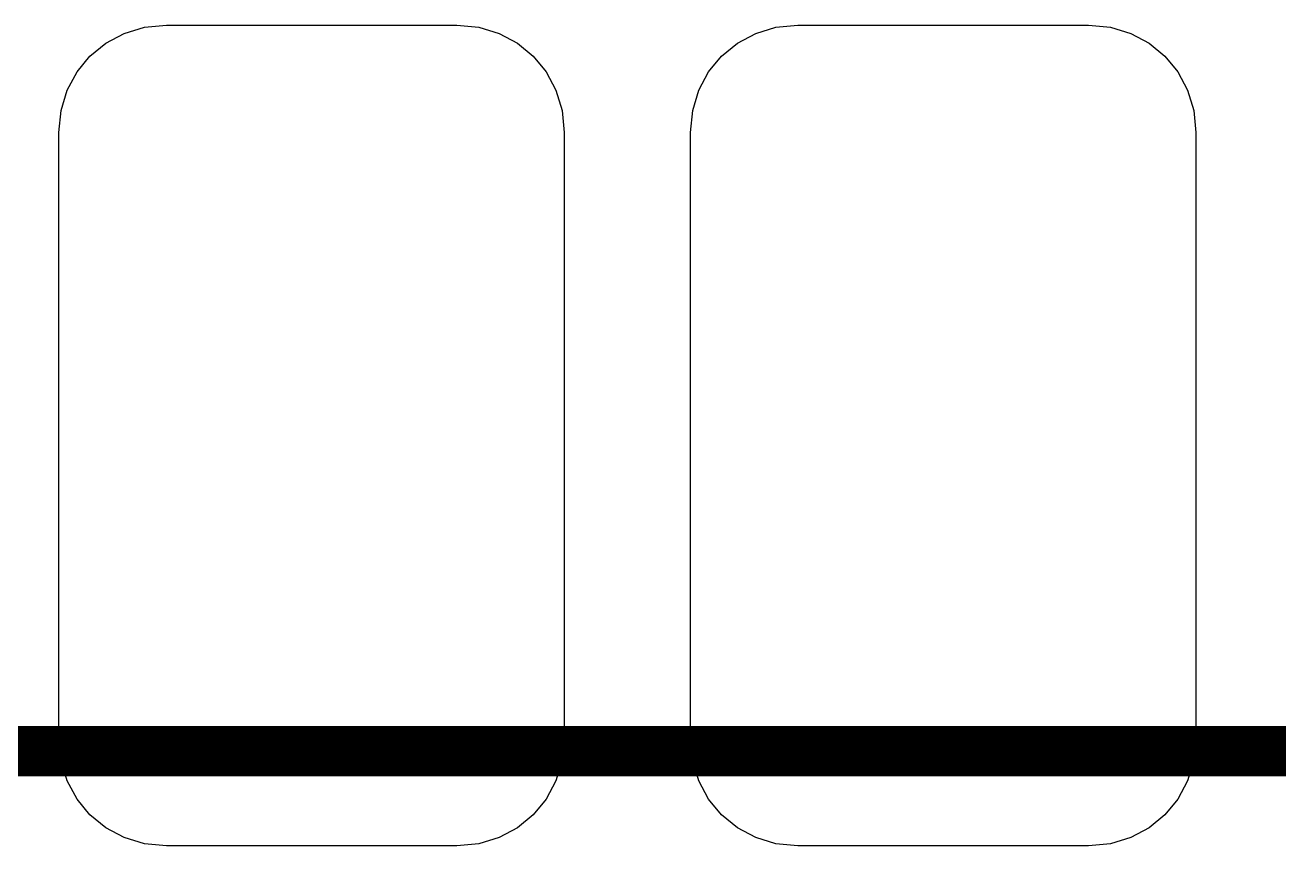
# Model space of a CAD drawing. Header units: inches. Extents: x 15 to 148, y 10 to 111.
# Drawn here: x 138.5177 to 138.9644, y 100.1327 to 100.4252 of the extents above; entities that cross this region are included whole.
import ezdxf

# ---------------------------------------------------------------- set-up
doc = ezdxf.new("R2010")
doc.units = ezdxf.units.IN
doc.header["$MEASUREMENT"] = 0
doc.layers.add('BLK_12AWG', color=7, linetype='Continuous')

# ---------------------------------------------------------------- blocks, each defined once
blk = doc.blocks.new('CEGHSD')
for points in [[(134.8897, 100.66038), (134.8437, 100.66038), (134.84022, 100.66072), (134.83701, 100.66169), (134.83412, 100.66324), (134.83161, 100.66529), (134.82956, 100.6678), (134.82801, 100.67069), (134.82704, 100.6739), (134.8267, 100.67738), (134.8267, 100.77338), (134.82704, 100.77686), (134.82801, 100.78007), (134.82956, 100.78296), (134.83161, 100.78546), (134.83412, 100.78752), (134.83701, 100.78907), (134.84022, 100.79004), (134.8437, 100.79038), (134.8897, 100.79038), (134.89318, 100.79004), (134.89639, 100.78907), (134.89928, 100.78752), (134.90179, 100.78546), (134.90384, 100.78296), (134.90539, 100.78007), (134.90636, 100.77686), (134.9067, 100.77338), (134.9067, 100.67738), (134.90636, 100.6739), (134.90539, 100.67069), (134.90384, 100.6678), (134.90179, 100.66529), (134.89928, 100.66324), (134.89639, 100.66169), (134.89318, 100.66072), (134.8897, 100.66038)], [(134.9897, 100.66038), (134.9437, 100.66038), (134.94022, 100.66072), (134.93701, 100.66169), (134.93412, 100.66324), (134.93161, 100.66529), (134.92956, 100.6678), (134.92801, 100.67069), (134.92704, 100.6739), (134.9267, 100.67738), (134.9267, 100.77338), (134.92704, 100.77686), (134.92801, 100.78007), (134.92956, 100.78296), (134.93161, 100.78546), (134.93412, 100.78752), (134.93701, 100.78907), (134.94022, 100.79004), (134.9437, 100.79038), (134.9897, 100.79038), (134.99318, 100.79004), (134.99639, 100.78907), (134.99928, 100.78752), (135.00179, 100.78546), (135.00384, 100.78296), (135.00539, 100.78007), (135.00636, 100.77686), (135.0067, 100.77338), (135.0067, 100.67738), (135.00636, 100.6739), (135.00539, 100.67069), (135.00384, 100.6678), (135.00179, 100.66529), (134.99928, 100.66324), (134.99639, 100.66169), (134.99318, 100.66072), (134.9897, 100.66038)]]:
    blk.add_lwpolyline(points, close=True)
at = {"const_width": 0.008}
blk.add_lwpolyline([(136.3167, 100.67538), (134.3167, 100.67538)], dxfattribs=at)
blk.add_lwpolyline([(136.3167, 100.67538), (134.3167, 100.67538)], dxfattribs=at)
blk.add_lwpolyline([(136.3167, 100.67538), (134.3167, 100.67538)], dxfattribs=at)

msp = doc.modelspace()

# ---------------------------------------------------------------- block references
at = {"layer": 'BLK_12AWG', "xscale": 2.25, "yscale": 2.25, "zscale": 2.25}
msp.add_blockref('CEGHSD', (-164.83027, -126.3532), dxfattribs=at)

doc.saveas('drawing.dxf')
